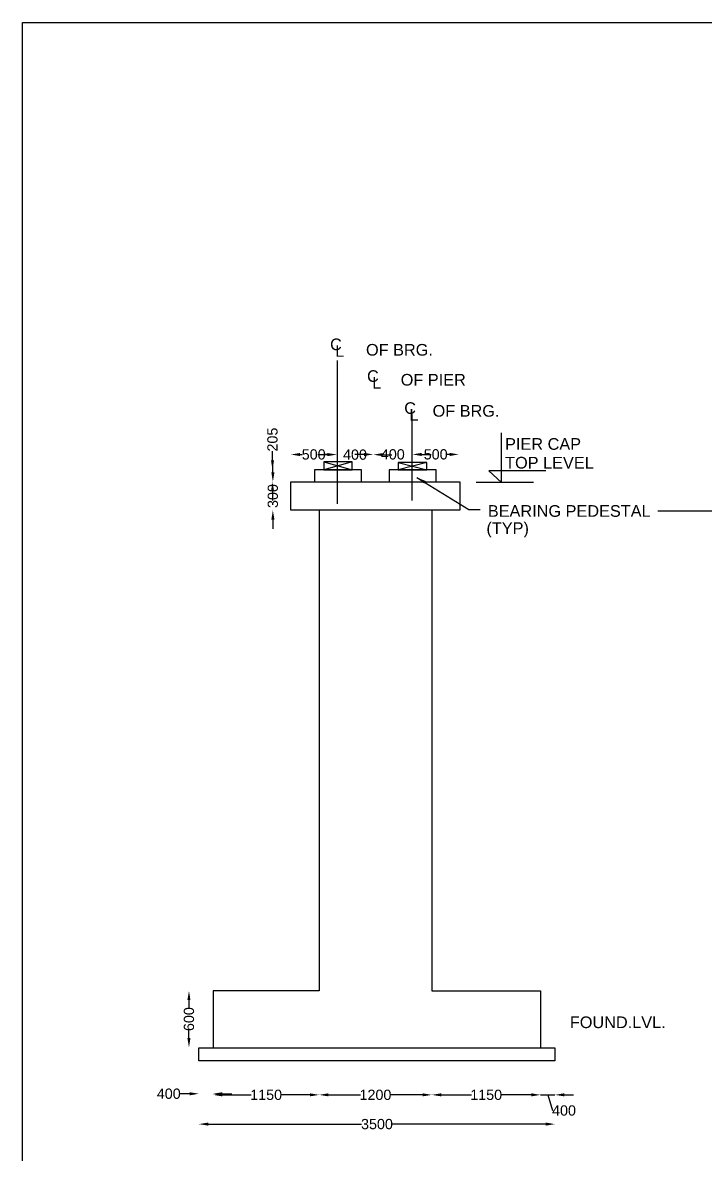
# Model space of a CAD drawing. Header units: millimetres. Extents: x 5124 to 5089730, y 2311 to 88862496.
# Drawn here: x 2532635 to 2539961, y 44423531 to 44435675 of the extents above; entities that cross this region are included whole.
import ezdxf

# ---------------------------------------------------------------- set-up
doc = ezdxf.new("R2010")
doc.units = ezdxf.units.MM
doc.header["$MEASUREMENT"] = 0
for name, color, linetype in [('DIMENSION', 7, 'Continuous'), ('DRAWING', 2, 'Continuous'), ('TEXT', 7, 'Continuous')]:
    doc.layers.add(name, color=color, linetype=linetype)
doc.styles.get("Standard").update_dxf_attribs({"font": 'arial.ttf'})
doc.dimstyles.get("Standard").update_dxf_attribs({"dimtxt": 110, "dimasz": 100, "dimexe": 0.18, "dimexo": 0.0625, "dimgap": 0.09, "dimtad": 0, "dimdec": 0, "dimzin": 0, "dimdsep": 46, "dimtxsty": 'Standard', "dimcen": 0.09, "dimse1": 1, "dimse2": 1, "dimadec": 0, "dimazin": 0, "dimtfac": 1, "dimtdec": 0, "dimtofl": 0, "dimtmove": 0, "dimatfit": 3, "dimfxl": 1, "dimtolj": 1, "dimtzin": 0, "dimarcsym": 0})

# ---------------------------------------------------------------- blocks, each defined once
blk = doc.blocks.new('*D53')
at = {"layer": 'Defpoints', "color": 0, "transparency": 16777216}
for p in [(2535513, 44431036), (2536003, 44431041), (2536003, 44431036)]:
    blk.add_point(p, dxfattribs=at)
at = {"layer": 'DIMENSION', "color": 0, "lineweight": -2, "transparency": 16777216}
for p, q in [((2535613, 44431041), (2535636, 44431041)), ((2535903, 44431041), (2535879, 44431041))]:
    blk.add_line(p, q, dxfattribs=at)
at = {"layer": 'DIMENSION', "color": 0, "transparency": 16777216}
for points in [[(2535613, 44431057), (2535613, 44431024), (2535513, 44431041)], [(2535903, 44431057), (2535903, 44431024), (2536003, 44431041)]]:
    blk.add_solid(points, dxfattribs=at)
at = {"layer": 'DIMENSION', "color": 0, "transparency": 16777216, "insert": (2535758, 44431041), "char_height": 110, "attachment_point": 5}
blk.add_mtext('\\A1;500', dxfattribs=at)
blk = doc.blocks.new('*D54')
at = {"layer": 'Defpoints', "color": 0, "transparency": 16777216}
for p in [(2536003, 44431041), (2536398, 44431041), (2536398, 44431039)]:
    blk.add_point(p, dxfattribs=at)
at = {"layer": 'DIMENSION', "color": 0, "lineweight": -2, "transparency": 16777216}
for p, q in [((2535903, 44431039), (2535803, 44431039)), ((2536498, 44431039), (2536598, 44431039))]:
    blk.add_line(p, q, dxfattribs=at)
at = {"layer": 'DIMENSION', "color": 0, "transparency": 16777216}
for points in [[(2535903, 44431056), (2535903, 44431023), (2536003, 44431039)], [(2536498, 44431056), (2536498, 44431023), (2536398, 44431039)]]:
    blk.add_solid(points, dxfattribs=at)
at = {"layer": 'DIMENSION', "color": 0, "transparency": 16777216, "insert": (2536201, 44431039), "char_height": 110, "attachment_point": 5}
blk.add_mtext('\\A1;400', dxfattribs=at)
blk = doc.blocks.new('*D55')
at = {"layer": 'Defpoints', "color": 0, "transparency": 16777216}
for p in [(2536398, 44431041), (2536817, 44431042), (2536817, 44431041)]:
    blk.add_point(p, dxfattribs=at)
at = {"layer": 'DIMENSION', "color": 0, "lineweight": -2, "transparency": 16777216}
for p, q in [((2536298, 44431042), (2536198, 44431042)), ((2536917, 44431042), (2537017, 44431042))]:
    blk.add_line(p, q, dxfattribs=at)
at = {"layer": 'DIMENSION', "color": 0, "transparency": 16777216}
for points in [[(2536298, 44431058), (2536298, 44431025), (2536398, 44431042)], [(2536917, 44431058), (2536917, 44431025), (2536817, 44431042)]]:
    blk.add_solid(points, dxfattribs=at)
at = {"layer": 'DIMENSION', "color": 0, "transparency": 16777216, "insert": (2536607, 44431042), "char_height": 110, "attachment_point": 5}
blk.add_mtext('\\A1;400', dxfattribs=at)
blk = doc.blocks.new('*D56')
at = {"layer": 'Defpoints', "color": 0, "transparency": 16777216}
for p in [(2536817, 44431042), (2537317, 44431042), (2537317, 44431042)]:
    blk.add_point(p, dxfattribs=at)
at = {"layer": 'DIMENSION', "color": 0, "lineweight": -2, "transparency": 16777216}
for p, q in [((2536917, 44431042), (2536945, 44431042)), ((2537217, 44431042), (2537188, 44431042))]:
    blk.add_line(p, q, dxfattribs=at)
at = {"layer": 'DIMENSION', "color": 0, "transparency": 16777216}
for points in [[(2536917, 44431058), (2536917, 44431025), (2536817, 44431042)], [(2537217, 44431058), (2537217, 44431025), (2537317, 44431042)]]:
    blk.add_solid(points, dxfattribs=at)
at = {"layer": 'DIMENSION', "color": 0, "transparency": 16777216, "insert": (2537067, 44431042), "char_height": 110, "attachment_point": 5}
blk.add_mtext('\\A1;500', dxfattribs=at)
blk = doc.blocks.new('*D57')
at = {"layer": 'Defpoints', "color": 0, "transparency": 16777216}
for p in [(2535316, 44430878), (2535765, 44430878), (2535765, 44430748)]:
    blk.add_point(p, dxfattribs=at)
at = {"layer": 'DIMENSION', "color": 0, "lineweight": -2, "transparency": 16777216}
for p, q in [((2535316, 44430978), (2535316, 44431078)), ((2535316, 44430648), (2535316, 44430548))]:
    blk.add_line(p, q, dxfattribs=at)
at = {"layer": 'DIMENSION', "color": 0, "transparency": 16777216}
for points in [[(2535300, 44430978), (2535333, 44430978), (2535316, 44430878)], [(2535300, 44430648), (2535333, 44430648), (2535316, 44430748)]]:
    blk.add_solid(points, dxfattribs=at)
at = {"layer": 'DIMENSION', "color": 0, "transparency": 16777216, "insert": (2535316, 44431201), "char_height": 110, "attachment_point": 5, "rotation": 90}
blk.add_mtext('\\A1;205', dxfattribs=at)
blk = doc.blocks.new('*D58')
at = {"layer": 'Defpoints', "color": 0, "transparency": 16777216}
for p in [(2535514, 44430748), (2535320, 44430443), (2535514, 44430443)]:
    blk.add_point(p, dxfattribs=at)
at = {"layer": 'DIMENSION', "color": 0, "lineweight": -2, "transparency": 16777216}
for p, q in [((2535320, 44430848), (2535320, 44430948)), ((2535320, 44430343), (2535320, 44430243))]:
    blk.add_line(p, q, dxfattribs=at)
at = {"layer": 'DIMENSION', "color": 0, "transparency": 16777216}
for points in [[(2535304, 44430848), (2535337, 44430848), (2535320, 44430748)], [(2535304, 44430343), (2535337, 44430343), (2535320, 44430443)]]:
    blk.add_solid(points, dxfattribs=at)
at = {"layer": 'DIMENSION', "color": 0, "transparency": 16777216, "insert": (2535320, 44430595), "char_height": 110, "attachment_point": 5, "rotation": 90}
blk.add_mtext('\\A1;300', dxfattribs=at)
blk = doc.blocks.new('*D59')
at = {"layer": 'Defpoints', "color": 0, "transparency": 16777216}
for p in [(2534679, 44425286), (2534420, 44424678), (2534679, 44424678)]:
    blk.add_point(p, dxfattribs=at)
at = {"layer": 'DIMENSION', "color": 0, "lineweight": -2, "transparency": 16777216}
for p, q in [((2534420, 44425186), (2534420, 44425104)), ((2534420, 44424778), (2534420, 44424860))]:
    blk.add_line(p, q, dxfattribs=at)
at = {"layer": 'DIMENSION', "color": 0, "transparency": 16777216}
for points in [[(2534403, 44425186), (2534436, 44425186), (2534420, 44425286)], [(2534403, 44424778), (2534436, 44424778), (2534420, 44424678)]]:
    blk.add_solid(points, dxfattribs=at)
at = {"layer": 'DIMENSION', "color": 0, "transparency": 16777216, "insert": (2534420, 44424982), "char_height": 110, "attachment_point": 5, "rotation": 90}
blk.add_mtext('\\A1;600', dxfattribs=at)
blk = doc.blocks.new('*D101')
at = {"layer": 'Defpoints', "color": 0, "transparency": 16777216}
for p in [(2535817, 44425286), (2534679, 44424675), (2535817, 44424169)]:
    blk.add_point(p, dxfattribs=at)
at = {"layer": 'DIMENSION', "color": 0, "lineweight": -2, "transparency": 16777216}
for p, q in [((2534779, 44424169), (2535089, 44424169)), ((2535717, 44424169), (2535407, 44424169))]:
    blk.add_line(p, q, dxfattribs=at)
at = {"layer": 'DIMENSION', "color": 0, "transparency": 16777216}
for points in [[(2534779, 44424186), (2534779, 44424153), (2534679, 44424169)], [(2535717, 44424186), (2535717, 44424153), (2535817, 44424169)]]:
    blk.add_solid(points, dxfattribs=at)
at = {"layer": 'DIMENSION', "color": 0, "transparency": 16777216, "insert": (2535248, 44424169), "char_height": 110, "attachment_point": 5}
blk.add_mtext('\\A1;1150', dxfattribs=at)
blk = doc.blocks.new('*D102')
at = {"layer": 'Defpoints', "color": 0, "transparency": 16777216}
for p in [(2535817, 44425286), (2537026, 44425286), (2537026, 44424169)]:
    blk.add_point(p, dxfattribs=at)
at = {"layer": 'DIMENSION', "color": 0, "lineweight": -2, "transparency": 16777216}
for p, q in [((2535917, 44424169), (2536262, 44424169)), ((2536926, 44424169), (2536580, 44424169))]:
    blk.add_line(p, q, dxfattribs=at)
at = {"layer": 'DIMENSION', "color": 0, "transparency": 16777216}
for points in [[(2535917, 44424186), (2535917, 44424153), (2535817, 44424169)], [(2536926, 44424186), (2536926, 44424153), (2537026, 44424169)]]:
    blk.add_solid(points, dxfattribs=at)
at = {"layer": 'DIMENSION', "color": 0, "transparency": 16777216, "insert": (2536421, 44424169), "char_height": 110, "attachment_point": 5}
blk.add_mtext('\\A1;1200', dxfattribs=at)
blk = doc.blocks.new('*D103')
at = {"layer": 'Defpoints', "color": 0, "transparency": 16777216}
for p in [(2537026, 44425286), (2538193, 44425286), (2538193, 44424169)]:
    blk.add_point(p, dxfattribs=at)
at = {"layer": 'DIMENSION', "color": 0, "lineweight": -2, "transparency": 16777216}
for p, q in [((2537126, 44424169), (2537450, 44424169)), ((2538093, 44424169), (2537768, 44424169))]:
    blk.add_line(p, q, dxfattribs=at)
at = {"layer": 'DIMENSION', "color": 0, "transparency": 16777216}
for points in [[(2537126, 44424186), (2537126, 44424153), (2537026, 44424169)], [(2538093, 44424186), (2538093, 44424153), (2538193, 44424169)]]:
    blk.add_solid(points, dxfattribs=at)
at = {"layer": 'DIMENSION', "color": 0, "transparency": 16777216, "insert": (2537609, 44424169), "char_height": 110, "attachment_point": 5}
blk.add_mtext('\\A1;1150', dxfattribs=at)
blk = doc.blocks.new('*D104')
at = {"layer": 'Defpoints', "color": 0, "transparency": 16777216}
for p in [(2538193, 44425286), (2538347, 44424675), (2538347, 44424169)]:
    blk.add_point(p, dxfattribs=at)
at = {"layer": 'DIMENSION', "color": 0, "lineweight": -2, "transparency": 16777216}
for p, q in [((2538093, 44424169), (2537993, 44424169)), ((2538193, 44424169), (2538347, 44424169)), ((2538270, 44424169), (2538320, 44424001)), ((2538447, 44424169), (2538547, 44424169)), ((2538320, 44424001), (2538320, 44424001))]:
    blk.add_line(p, q, dxfattribs=at)
at = {"layer": 'DIMENSION', "color": 0, "transparency": 16777216}
for points in [[(2538093, 44424186), (2538093, 44424153), (2538193, 44424169)], [(2538447, 44424186), (2538447, 44424153), (2538347, 44424169)]]:
    blk.add_solid(points, dxfattribs=at)
at = {"layer": 'DIMENSION', "color": 0, "transparency": 16777216, "insert": (2538444, 44424001), "char_height": 110, "attachment_point": 5}
blk.add_mtext('\\A1;400', dxfattribs=at)
blk = doc.blocks.new('*D105')
at = {"layer": 'Defpoints', "color": 0, "transparency": 16777216}
for p in [(2534526, 44424675), (2534679, 44424675), (2534679, 44424181)]:
    blk.add_point(p, dxfattribs=at)
at = {"layer": 'DIMENSION', "color": 0, "lineweight": -2, "transparency": 16777216}
for p, q in [((2534426, 44424181), (2534326, 44424181)), ((2534779, 44424181), (2534879, 44424181))]:
    blk.add_line(p, q, dxfattribs=at)
at = {"layer": 'DIMENSION', "color": 0, "transparency": 16777216}
for points in [[(2534426, 44424198), (2534426, 44424164), (2534526, 44424181)], [(2534779, 44424198), (2534779, 44424164), (2534679, 44424181)]]:
    blk.add_solid(points, dxfattribs=at)
at = {"layer": 'DIMENSION', "color": 0, "transparency": 16777216, "insert": (2534203, 44424181), "char_height": 110, "attachment_point": 5}
blk.add_mtext('\\A1;400', dxfattribs=at)
blk = doc.blocks.new('*D106')
at = {"layer": 'Defpoints', "color": 0, "transparency": 16777216}
for p in [(2534526, 44424535), (2538347, 44424535), (2538347, 44423855)]:
    blk.add_point(p, dxfattribs=at)
at = {"layer": 'DIMENSION', "color": 0, "lineweight": -2, "transparency": 16777216}
for p, q in [((2534626, 44423855), (2536272, 44423855)), ((2538247, 44423855), (2536601, 44423855))]:
    blk.add_line(p, q, dxfattribs=at)
at = {"layer": 'DIMENSION', "color": 0, "transparency": 16777216}
for points in [[(2534626, 44423872), (2534626, 44423839), (2534526, 44423855)], [(2538247, 44423872), (2538247, 44423839), (2538347, 44423855)]]:
    blk.add_solid(points, dxfattribs=at)
at = {"layer": 'DIMENSION', "color": 0, "transparency": 16777216, "insert": (2536437, 44423855), "char_height": 110, "attachment_point": 5}
blk.add_mtext('\\A1;3500', dxfattribs=at)

msp = doc.modelspace()

# ---------------------------------------------------------------- linework, layer by layer
at = {"layer": 'DIMENSION'}
for points in [[(2537771.9, 44430742), (2537771.9, 44431275.2)], [(2538250, 44430865.7), (2537635.9, 44430865.7), (2537771.9, 44430742)], [(2537502.6, 44430744.4), (2538115.4, 44430744.4)]]:
    msp.add_lwpolyline(points, dxfattribs=at)
at = {"layer": 'DIMENSION', "color": 0}
msp.add_lwpolyline([(2542640.9, 44430434.6), (2539452.2, 44430434.6)], dxfattribs=at)
at = {"layer": 'DRAWING', "color": 0}
for points in [[(2532635.2, 44435675.3), (2561511.4, 44435675.3), (2561511.4, 44414779.2), (2532635.2, 44414779.2)], [(2535865.8, 44430877.6), (2536169.4, 44430877.6), (2536169.4, 44430961), (2535865.8, 44430961)], [(2536665, 44430876.1), (2536971.2, 44430876.1), (2536971.2, 44430956.6), (2536665, 44430956.6)], [(2535765.2, 44430747.7), (2536271, 44430747.7), (2536271, 44430877.6), (2535765.2, 44430877.6)], [(2536567.8, 44430747.7), (2537074, 44430747.7), (2537074, 44430876.1), (2536567.8, 44430876.1)], [(2535514.1, 44430747.7), (2537324.7, 44430747.7), (2537324.7, 44430443), (2535514.1, 44430443)], [(2534526.4, 44424675.2), (2538346.7, 44424675.2), (2538346.7, 44424534.9), (2534526.4, 44424534.9)]]:
    msp.add_lwpolyline(points, close=True, dxfattribs=at)
for points in [[(2536015.2, 44430510.6), (2536015.2, 44432050.3)], [(2536816.5, 44430547.2), (2536816.5, 44431469.3)], [(2536169.4, 44430961), (2535865.8, 44430877.6)], [(2535865.8, 44430961), (2536169.4, 44430877.6)], [(2536971.2, 44430956.6), (2536665, 44430876.1)], [(2536665, 44430956.6), (2536971.2, 44430876.1)], [(2535817.1, 44430443), (2535817.1, 44425286.3), (2534679, 44425286.3), (2534679, 44424677.6)], [(2537025.5, 44430443), (2537025.5, 44425286.3), (2538192.6, 44425286.3), (2538192.6, 44424675.2)]]:
    msp.add_lwpolyline(points, dxfattribs=at)

# ---------------------------------------------------------------- texts
at = {"layer": 'TEXT', "color": 0}
for s, p in [('C', (2535934, 44432160.2)), ('OF BRG.', (2536319.4, 44432102)), ('L ', (2535990.1, 44432089.1)), ('C', (2536330.5, 44431819.9)), ('L ', (2536386.6, 44431748.8)), ('OF PIER ', (2536691.8, 44431780.4)), ('C', (2536729.7, 44431476.3)), ('L ', (2536785.8, 44431405.1)), ('OF BRG.', (2537033.7, 44431446.8)), ('PIER CAP', (2537812, 44431091.4)), ('TOP LEVEL', (2537812, 44430890.6)), ('BEARING PEDESTAL ', (2537626.8, 44430372.4)), ('(TYP)', (2537611.6, 44430187.9)), ('FOUND.LVL.', (2538506.6, 44424885.5))]:
    msp.add_text(s, height=125, dxfattribs=at).set_placement(p)

# ---------------------------------------------------------------- dimensions: what is measured, and where the dimension line sits
at = {"layer": 'DIMENSION', "color": 0}
for base, p1, p2, text, picture, middle in [((2535316.4, 44430877.6), (2535765.2, 44430747.7), (2535765.2, 44430877.6), '205', '*D57', (2535316.4, 44431200.5)), ((2535320.2, 44430443), (2535514.1, 44430747.7), (2535514.1, 44430443), '300', '*D58', (2535320.2, 44430595.3)), ((2534419.6, 44424677.6), (2534679, 44425286.3), (2534679, 44424677.6), '600', '*D59', (2534419.6, 44424981.9))]:
    dim = msp.add_linear_dim(base=base, p1=p1, p2=p2, angle=90, text=text, dimstyle='Standard', dxfattribs=at)
    dim.commit()
    dim.dimension.update_dxf_attribs({"geometry": picture, "text_midpoint": middle})
for base, p1, p2, text, picture, middle in [((2536002.6, 44431040.7), (2535512.5, 44431036), (2536002.6, 44431036), '500', '*D53', (2535757.6, 44431040.7)), ((2536398.4, 44431039.4), (2536002.6, 44431040.7), (2536398.4, 44431040.7), '400', '*D54', (2536200.5, 44431039.4)), ((2536816.5, 44431041.8), (2536398.4, 44431040.7), (2536816.5, 44431040.7), '400', '*D55', (2536607.5, 44431041.8)), ((2537317.2, 44431041.8), (2536816.5, 44431041.8), (2537317.2, 44431041.8), '500', '*D56', (2537066.9, 44431041.8))]:
    dim = msp.add_linear_dim(base=base, p1=p1, p2=p2, text=text, dimstyle='Standard', dxfattribs=at)
    dim.commit()
    dim.dimension.update_dxf_attribs({"geometry": picture, "text_midpoint": middle})
at = {"layer": 'DIMENSION'}
for base, p1, p2, text, picture, middle in [((2535817.1, 44424169.3), (2534679, 44424675.2), (2535817.1, 44425286.3), '1150', '*D101', (2535248.1, 44424169.3)), ((2537025.5, 44424169.3), (2535817.1, 44425286.3), (2537025.5, 44425286.3), '1200', '*D102', (2536421.3, 44424169.3)), ((2538192.6, 44424169.3), (2537025.5, 44425286.3), (2538192.6, 44425286.3), '1150', '*D103', (2537609.1, 44424169.3)), ((2538346.7, 44424169.3), (2538192.6, 44425286.3), (2538346.7, 44424675.2), '400', '*D104', (2538320.6, 44424000.5))]:
    dim = msp.add_linear_dim(base=base, p1=p1, p2=p2, text=text, dimstyle='Standard', override={"dimtmove": 1}, dxfattribs=at)
    dim.commit()
    dim.dimension.update_dxf_attribs({"geometry": picture, "text_midpoint": middle})
dim = msp.add_linear_dim(base=(2534679, 44424180.8), p1=(2534526.4, 44424675.2), p2=(2534679, 44424675.2), angle=180, text='400', dimstyle='Standard', dxfattribs=at)
dim.commit()
dim.dimension.update_dxf_attribs({"geometry": '*D105', "text_midpoint": (2534202.8, 44424180.8), "dimtype": 160})
dim = msp.add_linear_dim(base=(2538346.7, 44423855.5), p1=(2534526.4, 44424534.9), p2=(2538346.7, 44424534.9), text='3500', dimstyle='Standard', dxfattribs=at)
dim.commit()
dim.dimension.update_dxf_attribs({"geometry": '*D106', "text_midpoint": (2536436.6, 44423855.5)})

# ---------------------------------------------------------------- leaders
at = {"layer": 'DIMENSION', "color": 0}
msp.add_leader([(2536865.9, 44430794.8), (2537422.6, 44430451.6), (2537543.8, 44430451.6)], dimstyle='Standard', override={"dimgap": 0.09, "dimtad": 0}, dxfattribs=at)

doc.saveas('drawing.dxf')
